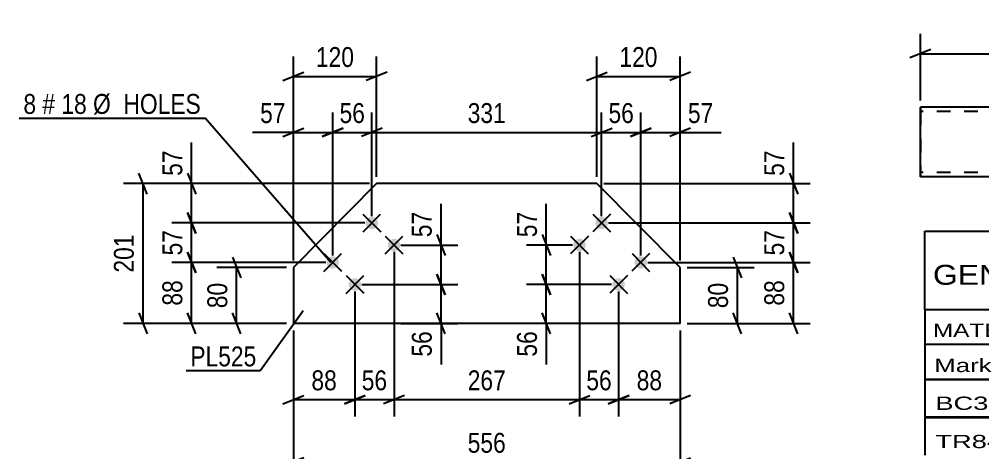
# Model space of a CAD drawing. Header units: millimetres. Extents: x 0 to 841, y 0 to 594.
# Drawn here: x 385.7 to 524.3, y 125.9 to 188.3 of the extents above; entities that cross this region are included whole.
import ezdxf

# ---------------------------------------------------------------- set-up
doc = ezdxf.new("R2010")
doc.units = ezdxf.units.MM
doc.linetypes.add('DXK_LINE_DOT2', pattern=[3.9198, 1.9599, -1.9599])
doc.styles.add('Arial Narrow', font='ARIALN.TTF', dxfattribs={"height": 0.2})

# ---------------------------------------------------------------- blocks, each defined once
blk = doc.blocks.new('Part-570349097-22970 - 22969')
at = {"color": 2, "linetype": 'Continuous'}
for p, q in [((515.35, 175.59), (515.35, 175.59)), ((535.35, 175.59), (515.35, 175.59)), ((515.35, 175.5), (515.35, 175.59)), ((515.35, 174.85), (515.35, 175.5)), ((515.35, 166.33), (515.35, 174.85)), ((555.45, 175.59), (535.45, 175.59)), ((555.45, 175.59), (555.45, 175.59)), ((555.45, 175.59), (555.45, 165.59)), ((515.35, 165.94), (515.35, 166.33)), ((515.35, 165.68), (515.35, 165.94)), ((515.35, 165.59), (515.35, 165.68)), ((515.35, 165.59), (515.35, 165.59)), ((535.35, 165.59), (515.35, 165.59)), ((555.45, 165.59), (535.45, 165.59)), ((555.45, 165.59), (555.45, 165.59))]:
    blk.add_line(p, q, dxfattribs=at)
at = {"color": 7, "linetype": 'DXK_LINE_DOT2'}
for p, q in [((515.35, 175.59), (515.35, 175.59)), ((515.35, 175.59), (515.35, 175.5)), ((515.35, 175.5), (515.35, 175.24)), ((515.35, 175.24), (515.35, 174.85)), ((535.35, 174.99), (515.35, 174.99)), ((515.35, 174.99), (515.35, 166.37)), ((515.35, 174.94), (515.35, 174.99)), ((515.35, 166.19), (515.35, 174.94)), ((515.35, 165.94), (515.35, 174.85)), ((555.45, 174.99), (535.45, 174.99)), ((555.45, 165.59), (555.45, 175.59)), ((555.45, 174.99), (555.45, 174.99)), ((515.35, 166.24), (515.35, 166.37)), ((515.35, 166.19), (515.35, 166.24)), ((535.35, 166.19), (515.35, 166.19)), ((515.35, 165.94), (515.35, 165.68)), ((515.35, 165.68), (515.35, 165.59)), ((515.35, 165.59), (515.35, 165.59)), ((555.45, 166.19), (535.45, 166.19)), ((555.45, 166.19), (555.45, 166.19))]:
    blk.add_line(p, q, dxfattribs=at)
blk = doc.blocks.new('Part-570349097-23193 - 23192')
at = {"color": 2, "linetype": 'Continuous'}
for p, q in [((437.1, 164.61), (425.13, 152.54)), ((468.79, 164.61), (437.1, 164.61)), ((480.77, 152.54), (468.79, 164.61)), ((425.13, 152.54), (425.13, 144.5)), ((480.77, 144.5), (480.77, 152.54)), ((480.77, 144.5), (425.13, 144.5))]:
    blk.add_line(p, q, dxfattribs=at)
blk = doc.blocks.new('Bolt-570349097-23194 - 23192')
at = {"linetype": 'Continuous'}
for points in [[(437.05, 159.59, -1), (435.78, 158.31, -1)], [(440.24, 156.42, -1), (438.98, 155.14, -1)], [(431.41, 153.91, -1), (430.15, 152.63, -1)], [(434.61, 150.74, -1), (433.34, 149.46, -1)]]:
    blk.add_hatch(color=1, dxfattribs=at).paths.add_polyline_path(points)
at = {"color": 1, "linetype": 'Continuous'}
for p, q in [((435.14, 160.22), (437.69, 157.68)), ((435.15, 157.67), (437.68, 160.22)), ((438.33, 157.05), (440.89, 154.51)), ((438.34, 154.5), (440.88, 157.05)), ((429.5, 154.54), (432.06, 152)), ((429.51, 151.99), (432.05, 154.55)), ((432.7, 148.82), (435.24, 151.38)), ((432.7, 151.37), (435.25, 148.83))]:
    blk.add_line(p, q, dxfattribs=at)
blk = doc.blocks.new('Bolt-570349097-23195 - 23192')
at = {"linetype": 'Continuous'}
for points in [[(468.84, 158.31), (468.72, 158.46), (468.64, 158.63), (468.59, 158.81), (468.58, 159), (468.61, 159.18), (468.68, 159.36), (468.78, 159.52), (468.92, 159.65), (469.08, 159.75), (469.25, 159.82), (469.44, 159.85), (469.63, 159.84), (469.81, 159.79), (469.97, 159.7), (470.12, 159.58), (470.24, 159.44), (470.32, 159.27), (470.37, 159.09), (470.38, 158.9), (470.35, 158.71), (470.28, 158.54), (470.18, 158.38), (470.04, 158.25), (469.89, 158.14), (469.71, 158.08), (469.52, 158.05), (469.34, 158.06), (469.16, 158.11), (468.99, 158.19)], [(465.65, 155.14), (465.53, 155.29), (465.45, 155.46), (465.4, 155.64), (465.39, 155.83), (465.42, 156.01), (465.49, 156.19), (465.59, 156.35), (465.72, 156.48), (465.88, 156.58), (466.06, 156.65), (466.24, 156.68), (466.43, 156.67), (466.61, 156.62), (466.78, 156.53), (466.93, 156.41), (467.04, 156.26), (467.13, 156.1), (467.18, 155.91), (467.19, 155.73), (467.16, 155.54), (467.09, 155.37), (466.99, 155.21), (466.85, 155.08), (466.69, 154.97), (466.52, 154.91), (466.33, 154.88), (466.14, 154.89), (465.96, 154.94), (465.79, 155.02)], [(474.48, 152.64), (474.36, 152.78), (474.28, 152.95), (474.23, 153.13), (474.22, 153.32), (474.25, 153.51), (474.32, 153.68), (474.42, 153.84), (474.55, 153.97), (474.71, 154.07), (474.89, 154.14), (475.07, 154.17), (475.26, 154.16), (475.44, 154.11), (475.61, 154.02), (475.76, 153.9), (475.87, 153.76), (475.96, 153.59), (476.01, 153.41), (476.02, 153.22), (475.99, 153.03), (475.92, 152.86), (475.81, 152.7), (475.68, 152.57), (475.52, 152.47), (475.35, 152.4), (475.16, 152.37), (474.97, 152.38), (474.79, 152.43), (474.62, 152.52)], [(471.29, 149.47), (471.17, 149.61), (471.08, 149.78), (471.03, 149.96), (471.03, 150.15), (471.06, 150.34), (471.12, 150.51), (471.23, 150.67), (471.36, 150.8), (471.52, 150.9), (471.69, 150.97), (471.88, 151), (472.07, 150.99), (472.25, 150.94), (472.42, 150.85), (472.56, 150.73), (472.68, 150.59), (472.77, 150.42), (472.81, 150.24), (472.82, 150.05), (472.79, 149.86), (472.72, 149.69), (472.62, 149.53), (472.49, 149.4), (472.33, 149.3), (472.15, 149.23), (471.97, 149.2), (471.78, 149.21), (471.6, 149.26), (471.43, 149.35)]]:
    blk.add_hatch(color=1, dxfattribs=at).paths.add_polyline_path(points)
at = {"color": 1, "linetype": 'Continuous'}
for p, q in [((470.76, 160.22), (468.2, 157.68)), ((468.21, 160.22), (470.75, 157.67)), ((467.57, 157.05), (465.01, 154.51)), ((465.02, 157.05), (467.56, 154.5)), ((476.39, 154.54), (473.84, 152)), ((473.85, 154.55), (476.39, 151.99)), ((473.2, 151.37), (470.65, 148.83)), ((470.66, 151.38), (473.19, 148.82))]:
    blk.add_line(p, q, dxfattribs=at)
blk = doc.blocks.new('StraightDimension-570349097-23345 - 22969')
at = {"color": 7, "linetype": 'Continuous'}
for p, q in [((515.35, 176.59), (515.35, 186.15)), ((555.45, 176.59), (555.45, 186.15)), ((516.85, 183.9), (513.85, 182.7)), ((515.35, 183.3), (555.45, 183.3)), ((553.95, 182.7), (556.95, 183.9))]:
    blk.add_line(p, q, dxfattribs=at)
at = {"color": 0}
blk.add_wipeout([(540.57, 184.05), (540.57, 188.25), (530.23, 188.25), (530.23, 184.05)], dxfattribs=at)
at = {"color": 3, "style": 'Arial Narrow'}
blk.add_text('18441', height=2.863, dxfattribs=at).set_placement((530.83, 184.65))
blk = doc.blocks.new('StraightDimension-570349097-26690 - 23192')
at = {"color": 7, "linetype": 'Continuous'}
for p, q in [((430.78, 154.27), (430.78, 174.83)), ((436.42, 159.95), (436.42, 174.83)), ((429.28, 171.38), (432.28, 172.58)), ((430.78, 171.98), (436.42, 171.98)), ((437.92, 172.58), (434.92, 171.38))]:
    blk.add_line(p, q, dxfattribs=at)
at = {"color": 0}
blk.add_wipeout([(436.03, 172.73), (436.03, 176.93), (431.17, 176.93), (431.17, 172.73)], dxfattribs=at)
at = {"color": 3, "style": 'Arial Narrow'}
blk.add_text('56', height=2.863, dxfattribs=at).set_placement((431.77, 173.33))
blk = doc.blocks.new('StraightDimension-570349097-23940 - 23192')
at = {"color": 7, "linetype": 'Continuous'}
for p, q in [((425.13, 143.5), (425.13, 122.14)), ((480.77, 143.5), (480.77, 122.14)), ((426.63, 125.14), (423.63, 123.94)), ((479.27, 123.94), (482.27, 125.14)), ((425.13, 124.54), (480.77, 124.54))]:
    blk.add_line(p, q, dxfattribs=at)
at = {"color": 0}
blk.add_wipeout([(456.29, 125.29), (456.29, 129.49), (449.61, 129.49), (449.61, 125.29)], dxfattribs=at)
at = {"color": 3, "style": 'Arial Narrow'}
blk.add_text('556', height=2.863, dxfattribs=at).set_placement((450.21, 125.89))
blk = doc.blocks.new('StraightDimension-570349097-23932 - 23192')
at = {"color": 7, "linetype": 'Continuous'}
for p, q in [((468.79, 165.61), (468.79, 182.89)), ((480.77, 153.54), (480.77, 182.89)), ((467.29, 179.44), (470.29, 180.64)), ((482.27, 180.64), (479.27, 179.44)), ((468.79, 180.04), (480.77, 180.04))]:
    blk.add_line(p, q, dxfattribs=at)
at = {"color": 0}
blk.add_wipeout([(478.13, 180.79), (478.13, 184.99), (471.44, 184.99), (471.44, 180.79)], dxfattribs=at)
at = {"color": 3, "style": 'Arial Narrow'}
blk.add_text('120', height=2.863, dxfattribs=at).set_placement((472.04, 181.39))
blk = doc.blocks.new('StraightDimension-570349097-26635 - 23192')
at = {"color": 7, "linetype": 'Continuous'}
for p, q in [((410.49, 164.61), (410.49, 170.51)), ((410.49, 164.61), (410.49, 170.51)), ((409.89, 166.11), (411.09, 163.11)), ((436.1, 164.61), (407.64, 164.61)), ((410.49, 158.95), (410.49, 164.61)), ((411.09, 157.45), (409.89, 160.45)), ((435.42, 158.95), (407.64, 158.95))]:
    blk.add_line(p, q, dxfattribs=at)
at = {"color": 0}
blk.add_wipeout([(409.74, 169.99), (405.54, 169.99), (405.54, 165.13), (409.74, 165.13)], dxfattribs=at)
at = {"color": 3, "style": 'Arial Narrow'}
blk.add_text('57', height=2.863, rotation=90.0002, dxfattribs=at).set_placement((409.14, 165.73))
blk = doc.blocks.new('StraightDimension-570349097-26594 - 23192')
at = {"color": 7, "linetype": 'Continuous'}
for p, q in [((439.61, 154.78), (439.61, 131.13)), ((466.29, 154.78), (466.29, 131.13)), ((441.11, 134.13), (438.11, 132.93)), ((439.61, 133.53), (466.29, 133.53)), ((464.79, 132.93), (467.79, 134.13))]:
    blk.add_line(p, q, dxfattribs=at)
at = {"color": 0}
blk.add_wipeout([(456.29, 134.28), (456.29, 138.48), (449.61, 138.48), (449.61, 134.28)], dxfattribs=at)
at = {"color": 3, "style": 'Arial Narrow'}
blk.add_text('267', height=2.863, dxfattribs=at).set_placement((450.21, 134.88))
blk = doc.blocks.new('StraightDimension-570349097-23936 - 23192')
at = {"color": 7, "linetype": 'Continuous'}
for p, q in [((425.13, 153.54), (425.13, 182.89)), ((437.1, 165.61), (437.1, 182.89)), ((423.63, 179.44), (426.63, 180.64)), ((438.6, 180.64), (435.6, 179.44)), ((425.13, 180.04), (437.1, 180.04))]:
    blk.add_line(p, q, dxfattribs=at)
at = {"color": 0}
blk.add_wipeout([(434.46, 180.79), (434.46, 184.99), (427.77, 184.99), (427.77, 180.79)], dxfattribs=at)
at = {"color": 3, "style": 'Arial Narrow'}
blk.add_text('120', height=2.863, dxfattribs=at).set_placement((428.37, 181.39))
blk = doc.blocks.new('StraightDimension-570349097-23944 - 23192')
at = {"color": 7, "linetype": 'Continuous'}
for p, q in [((488.41, 154.04), (489.61, 151.04)), ((481.77, 152.54), (491.41, 152.54)), ((489.01, 144.5), (489.01, 152.54)), ((489.61, 143), (488.41, 146)), ((481.77, 144.5), (491.41, 144.5))]:
    blk.add_line(p, q, dxfattribs=at)
at = {"color": 0}
blk.add_wipeout([(488.26, 150.95), (484.06, 150.95), (484.06, 146.09), (488.26, 146.09)], dxfattribs=at)
at = {"color": 3, "style": 'Arial Narrow'}
blk.add_text('80', height=2.863, rotation=90.0002, dxfattribs=at).set_placement((487.66, 146.69))
blk = doc.blocks.new('StraightDimension-570349097-26665 - 23192')
at = {"color": 7, "linetype": 'Continuous'}
for p, q in [((496.5, 160.45), (497.7, 157.45)), ((470.48, 158.95), (499.5, 158.95)), ((497.1, 153.27), (497.1, 158.95)), ((497.7, 151.77), (496.5, 154.77)), ((476.12, 153.27), (499.5, 153.27))]:
    blk.add_line(p, q, dxfattribs=at)
at = {"color": 0}
blk.add_wipeout([(496.35, 158.54), (492.15, 158.54), (492.15, 153.68), (496.35, 153.68)], dxfattribs=at)
at = {"color": 3, "style": 'Arial Narrow'}
blk.add_text('57', height=2.863, rotation=90.0002, dxfattribs=at).set_placement((495.75, 154.28))
blk = doc.blocks.new('StraightDimension-570349097-23950 - 23192')
at = {"color": 7, "linetype": 'Continuous'}
for p, q in [((416.36, 154.04), (417.56, 151.04)), ((424.13, 152.54), (414.11, 152.54)), ((416.96, 144.5), (416.96, 152.54)), ((417.56, 143), (416.36, 146)), ((424.13, 144.5), (414.11, 144.5))]:
    blk.add_line(p, q, dxfattribs=at)
at = {"color": 0}
blk.add_wipeout([(416.21, 150.95), (412.01, 150.95), (412.01, 146.09), (416.21, 146.09)], dxfattribs=at)
at = {"color": 3, "style": 'Arial Narrow'}
blk.add_text('80', height=2.863, rotation=90.0002, dxfattribs=at).set_placement((415.61, 146.69))
blk = doc.blocks.new('StraightDimension-570349097-24016 - 23192')
at = {"color": 7, "linetype": 'Continuous'}
for p, q in [((404.11, 163.11), (402.91, 166.11)), ((436.1, 164.61), (400.66, 164.61)), ((403.51, 144.5), (403.51, 164.61)), ((402.91, 146), (404.11, 143)), ((424.13, 144.5), (400.66, 144.5))]:
    blk.add_line(p, q, dxfattribs=at)
at = {"color": 0}
blk.add_wipeout([(402.76, 157.9), (398.56, 157.9), (398.56, 151.21), (402.76, 151.21)], dxfattribs=at)
at = {"color": 3, "style": 'Arial Narrow'}
blk.add_text('201', height=2.863, rotation=90.0002, dxfattribs=at).set_placement((402.16, 151.81))
blk = doc.blocks.new('StraightDimension-570349097-26592 - 23192')
at = {"color": 7, "linetype": 'Continuous'}
for p, q in [((471.92, 149.1), (471.92, 131.13)), ((480.77, 143.5), (480.77, 131.13)), ((470.42, 132.93), (473.42, 134.13)), ((471.92, 133.53), (480.77, 133.53)), ((482.27, 134.13), (479.27, 132.93))]:
    blk.add_line(p, q, dxfattribs=at)
at = {"color": 0}
blk.add_wipeout([(478.78, 134.28), (478.78, 138.48), (473.92, 138.48), (473.92, 134.28)], dxfattribs=at)
at = {"color": 3, "style": 'Arial Narrow'}
blk.add_text('88', height=2.863, dxfattribs=at).set_placement((474.52, 134.88))
blk = doc.blocks.new('StraightDimension-570349097-26593 - 23192')
at = {"color": 7, "linetype": 'Continuous'}
for p, q in [((466.29, 154.78), (466.29, 131.13)), ((471.92, 149.1), (471.92, 131.13)), ((464.79, 132.93), (467.79, 134.13)), ((466.29, 133.53), (471.92, 133.53)), ((473.42, 134.13), (470.42, 132.93))]:
    blk.add_line(p, q, dxfattribs=at)
at = {"color": 0}
blk.add_wipeout([(471.53, 134.28), (471.53, 138.48), (466.68, 138.48), (466.68, 134.28)], dxfattribs=at)
at = {"color": 3, "style": 'Arial Narrow'}
blk.add_text('56', height=2.863, dxfattribs=at).set_placement((467.28, 134.88))
blk = doc.blocks.new('StraightDimension-570349097-26666 - 23192')
at = {"color": 7, "linetype": 'Continuous'}
for p, q in [((496.5, 154.77), (497.7, 151.77)), ((476.12, 153.27), (499.5, 153.27)), ((497.1, 144.5), (497.1, 153.27)), ((497.7, 143), (496.5, 146)), ((481.77, 144.5), (499.5, 144.5))]:
    blk.add_line(p, q, dxfattribs=at)
at = {"color": 0}
blk.add_wipeout([(496.35, 151.31), (492.15, 151.31), (492.15, 146.46), (496.35, 146.46)], dxfattribs=at)
at = {"color": 3, "style": 'Arial Narrow'}
blk.add_text('88', height=2.863, rotation=90.0002, dxfattribs=at).set_placement((495.75, 147.06))
blk = doc.blocks.new('StraightDimension-570349097-26595 - 23192')
at = {"color": 7, "linetype": 'Continuous'}
for p, q in [((439.61, 154.78), (439.61, 131.13)), ((433.97, 149.1), (433.97, 131.13)), ((432.47, 132.93), (435.47, 134.13)), ((433.97, 133.53), (439.61, 133.53)), ((441.11, 134.13), (438.11, 132.93))]:
    blk.add_line(p, q, dxfattribs=at)
at = {"color": 0}
blk.add_wipeout([(439.22, 134.28), (439.22, 138.48), (434.36, 138.48), (434.36, 134.28)], dxfattribs=at)
at = {"color": 3, "style": 'Arial Narrow'}
blk.add_text('56', height=2.863, dxfattribs=at).set_placement((434.96, 134.88))
blk = doc.blocks.new('StraightDimension-570349097-26596 - 23192')
at = {"color": 7, "linetype": 'Continuous'}
for p, q in [((433.97, 149.1), (433.97, 131.13)), ((425.13, 143.5), (425.13, 131.13)), ((423.63, 132.93), (426.63, 134.13)), ((425.13, 133.53), (433.97, 133.53)), ((435.47, 134.13), (432.47, 132.93))]:
    blk.add_line(p, q, dxfattribs=at)
at = {"color": 0}
blk.add_wipeout([(431.98, 134.28), (431.98, 138.48), (427.12, 138.48), (427.12, 134.28)], dxfattribs=at)
at = {"color": 3, "style": 'Arial Narrow'}
blk.add_text('88', height=2.863, dxfattribs=at).set_placement((427.72, 134.88))
blk = doc.blocks.new('StraightDimension-570349097-26636 - 23192')
at = {"color": 7, "linetype": 'Continuous'}
for p, q in [((409.89, 160.45), (411.09, 157.45)), ((435.42, 158.95), (407.64, 158.95)), ((410.49, 153.27), (410.49, 158.95)), ((411.09, 151.77), (409.89, 154.77)), ((429.78, 153.27), (407.64, 153.27))]:
    blk.add_line(p, q, dxfattribs=at)
at = {"color": 0}
blk.add_wipeout([(409.74, 158.54), (405.54, 158.54), (405.54, 153.68), (409.74, 153.68)], dxfattribs=at)
at = {"color": 3, "style": 'Arial Narrow'}
blk.add_text('57', height=2.863, rotation=90.0002, dxfattribs=at).set_placement((409.14, 154.28))
blk = doc.blocks.new('StraightDimension-570349097-26637 - 23192')
at = {"color": 7, "linetype": 'Continuous'}
for p, q in [((409.89, 154.77), (411.09, 151.77)), ((429.78, 153.27), (407.64, 153.27)), ((410.49, 144.5), (410.49, 153.27)), ((411.09, 143), (409.89, 146)), ((424.13, 144.5), (407.64, 144.5))]:
    blk.add_line(p, q, dxfattribs=at)
at = {"color": 0}
blk.add_wipeout([(409.74, 151.31), (405.54, 151.31), (405.54, 146.46), (409.74, 146.46)], dxfattribs=at)
at = {"color": 3, "style": 'Arial Narrow'}
blk.add_text('88', height=2.863, rotation=90.0002, dxfattribs=at).set_placement((409.14, 147.06))
blk = doc.blocks.new('StraightDimension-570349097-26664 - 23192')
at = {"color": 7, "linetype": 'Continuous'}
for p, q in [((497.1, 164.61), (497.1, 170.51)), ((497.1, 164.61), (497.1, 170.51)), ((496.5, 166.11), (497.7, 163.11)), ((469.79, 164.61), (499.5, 164.61)), ((497.1, 158.95), (497.1, 164.61)), ((497.7, 157.45), (496.5, 160.45)), ((470.48, 158.95), (499.5, 158.95))]:
    blk.add_line(p, q, dxfattribs=at)
at = {"color": 0}
blk.add_wipeout([(496.35, 169.99), (492.15, 169.99), (492.15, 165.13), (496.35, 165.13)], dxfattribs=at)
at = {"color": 3, "style": 'Arial Narrow'}
blk.add_text('57', height=2.863, rotation=90.0002, dxfattribs=at).set_placement((495.75, 165.73))
blk = doc.blocks.new('StraightDimension-570349097-26687 - 23192')
at = {"color": 7, "linetype": 'Continuous'}
for p, q in [((475.12, 154.27), (475.12, 174.83)), ((480.77, 153.54), (480.77, 174.83)), ((473.62, 171.38), (476.62, 172.58)), ((475.12, 171.98), (480.77, 171.98)), ((482.27, 172.58), (479.27, 171.38)), ((480.77, 171.98), (486.68, 171.98)), ((480.77, 171.98), (486.68, 171.98))]:
    blk.add_line(p, q, dxfattribs=at)
at = {"color": 0}
blk.add_wipeout([(486.15, 172.73), (486.15, 176.93), (481.3, 176.93), (481.3, 172.73)], dxfattribs=at)
at = {"color": 3, "style": 'Arial Narrow'}
blk.add_text('57', height=2.863, dxfattribs=at).set_placement((481.9, 173.33))
blk = doc.blocks.new('StraightDimension-570349097-26688 - 23192')
at = {"color": 7, "linetype": 'Continuous'}
for p, q in [((469.48, 159.95), (469.48, 174.83)), ((475.12, 154.27), (475.12, 174.83)), ((467.98, 171.38), (470.98, 172.58)), ((469.48, 171.98), (475.12, 171.98)), ((476.62, 172.58), (473.62, 171.38))]:
    blk.add_line(p, q, dxfattribs=at)
at = {"color": 0}
blk.add_wipeout([(474.73, 172.73), (474.73, 176.93), (469.87, 176.93), (469.87, 172.73)], dxfattribs=at)
at = {"color": 3, "style": 'Arial Narrow'}
blk.add_text('56', height=2.863, dxfattribs=at).set_placement((470.47, 173.33))
blk = doc.blocks.new('StraightDimension-570349097-26689 - 23192')
at = {"color": 7, "linetype": 'Continuous'}
for p, q in [((436.42, 159.95), (436.42, 174.83)), ((469.48, 159.95), (469.48, 174.83)), ((437.92, 172.58), (434.92, 171.38)), ((436.42, 171.98), (469.48, 171.98)), ((467.98, 171.38), (470.98, 172.58))]:
    blk.add_line(p, q, dxfattribs=at)
at = {"color": 0}
blk.add_wipeout([(456.29, 172.73), (456.29, 176.93), (449.61, 176.93), (449.61, 172.73)], dxfattribs=at)
at = {"color": 3, "style": 'Arial Narrow'}
blk.add_text('331', height=2.863, dxfattribs=at).set_placement((450.21, 173.33))
blk = doc.blocks.new('StraightDimension-570349097-26691 - 23192')
at = {"color": 7, "linetype": 'Continuous'}
for p, q in [((425.13, 153.54), (425.13, 174.83)), ((430.78, 154.27), (430.78, 174.83)), ((425.13, 171.98), (419.22, 171.98)), ((425.13, 171.98), (419.22, 171.98)), ((423.63, 171.38), (426.63, 172.58)), ((425.13, 171.98), (430.78, 171.98)), ((432.28, 172.58), (429.28, 171.38))]:
    blk.add_line(p, q, dxfattribs=at)
at = {"color": 0}
blk.add_wipeout([(424.6, 172.73), (424.6, 176.93), (419.74, 176.93), (419.74, 172.73)], dxfattribs=at)
at = {"color": 3, "style": 'Arial Narrow'}
blk.add_text('57', height=2.863, dxfattribs=at).set_placement((420.34, 173.33))
blk = doc.blocks.new('StraightDimension-570349097-26742 - 23192')
at = {"color": 7, "linetype": 'Continuous'}
for p, q in [((446.38, 155.78), (446.38, 161.68)), ((446.38, 155.78), (446.38, 161.68)), ((445.78, 157.28), (446.98, 154.28)), ((440.61, 155.78), (448.78, 155.78)), ((446.38, 150.1), (446.38, 155.78)), ((446.98, 148.6), (445.78, 151.6)), ((434.97, 150.1), (448.78, 150.1))]:
    blk.add_line(p, q, dxfattribs=at)
at = {"color": 0}
blk.add_wipeout([(445.63, 161.16), (441.43, 161.16), (441.43, 156.3), (445.63, 156.3)], dxfattribs=at)
at = {"color": 3, "style": 'Arial Narrow'}
blk.add_text('57', height=2.863, rotation=90.0002, dxfattribs=at).set_placement((445.03, 156.9))
blk = doc.blocks.new('StraightDimension-570349097-26743 - 23192')
at = {"color": 7, "linetype": 'Continuous'}
for p, q in [((445.78, 151.6), (446.98, 148.6)), ((434.97, 150.1), (448.78, 150.1)), ((446.38, 144.5), (446.38, 150.1)), ((446.98, 143), (445.78, 146)), ((440.61, 144.5), (448.78, 144.5)), ((446.38, 144.5), (446.38, 138.6)), ((446.38, 144.5), (446.38, 138.6))]:
    blk.add_line(p, q, dxfattribs=at)
at = {"color": 0}
blk.add_wipeout([(445.63, 143.98), (441.43, 143.98), (441.43, 139.12), (445.63, 139.12)], dxfattribs=at)
at = {"color": 3, "style": 'Arial Narrow'}
blk.add_text('56', height=2.863, rotation=90.0002, dxfattribs=at).set_placement((445.03, 139.72))
blk = doc.blocks.new('StraightDimension-570349097-26766 - 23192')
at = {"color": 7, "linetype": 'Continuous'}
for p, q in [((461.52, 155.78), (461.52, 161.68)), ((461.52, 155.78), (461.52, 161.68)), ((460.92, 157.28), (462.12, 154.28)), ((465.29, 155.78), (458.67, 155.78)), ((461.52, 150.1), (461.52, 155.78)), ((462.12, 148.6), (460.92, 151.6)), ((470.92, 150.1), (458.67, 150.1))]:
    blk.add_line(p, q, dxfattribs=at)
at = {"color": 0}
blk.add_wipeout([(460.77, 161.16), (456.57, 161.16), (456.57, 156.3), (460.77, 156.3)], dxfattribs=at)
at = {"color": 3, "style": 'Arial Narrow'}
blk.add_text('57', height=2.863, rotation=90.0002, dxfattribs=at).set_placement((460.17, 156.9))
blk = doc.blocks.new('StraightDimension-570349097-26767 - 23192')
at = {"color": 7, "linetype": 'Continuous'}
for p, q in [((460.92, 151.6), (462.12, 148.6)), ((470.92, 150.1), (458.67, 150.1)), ((461.52, 144.5), (461.52, 150.1)), ((462.12, 143), (460.92, 146)), ((470.92, 144.5), (458.67, 144.5)), ((461.52, 144.5), (461.52, 138.6)), ((461.52, 144.5), (461.52, 138.6))]:
    blk.add_line(p, q, dxfattribs=at)
at = {"color": 0}
blk.add_wipeout([(460.77, 143.98), (456.57, 143.98), (456.57, 139.12), (460.77, 139.12)], dxfattribs=at)
at = {"color": 3, "style": 'Arial Narrow'}
blk.add_text('56', height=2.863, rotation=90.0002, dxfattribs=at).set_placement((460.17, 139.72))
blk = doc.blocks.new('Unknown-570349097-32459 - 28277')
at = {"color": 7, "linetype": 'Continuous'}
for p, q in [((516, 157.75), (676, 157.75)), ((516, 146.5), (516, 157.75)), ((516, 146.5), (676, 146.5)), ((516, 146.5), (516, 141.5)), ((516, 141.5), (676, 141.5)), ((516, 141.5), (516, 136.5)), ((516, 136.5), (676, 136.5)), ((516, 136.45), (516, 131.05)), ((516, 136.45), (676, 136.45)), ((516, 131.05), (676, 131.05)), ((516, 130.95), (516, 125.55)), ((516, 130.95), (676, 130.95))]:
    blk.add_line(p, q, dxfattribs=at)
at = {"color": 7, "style": 'Arial Narrow'}
for s, height, width, p in [('GENERAL NOTES & WELD DETAILS :', 2.8633, 1.4, (517.15, 150.06)), ("MATERIAL LIST FOR ASSEMBLY MK'D", 1.9089, 1.6, (517.15, 142.56)), ('Mark', 1.909, 1.7, (517.34, 137.5))]:
    blk.add_text(s, height=height, dxfattribs=dict(at, width=width)).set_placement(p)
at = {"color": 7, "linetype": 'Continuous', "style": 'Arial Narrow', "width": 1.794707}
for s, p in [('BC384', (517.5, 132.06)), ('TR844', (517.5, 126.56))]:
    blk.add_text(s, height=1.909, dxfattribs=at).set_placement(p)
blk = doc.blocks.new('Mark-570349097-24092 - 23192')
at = {"color": 0}
blk.add_wipeout([(419.8, 138.32), (419.8, 141.32), (410.3, 141.32), (410.3, 138.32)], dxfattribs=at)
blk.add_wipeout([(419.8, 138.32), (419.8, 141.32), (410.3, 141.32), (410.3, 138.32)], dxfattribs=at)
at = {"color": 30, "linetype": 'Continuous'}
for p in [(426.55, 146.29), (409.7, 137.72)]:
    blk.add_line(p, (420.4, 137.72), dxfattribs=at)
at = {"color": 3, "style": 'Arial Narrow'}
blk.add_text('PL525', height=2.863, dxfattribs=at).set_placement((410.3, 138.32))
blk = doc.blocks.new('MarkSet-570349097-26582 - 23192')
at = {"color": 0}
for points in [[(388.11, 174.64), (388.11, 177.64), (386.28, 177.64), (386.28, 174.64)], [(390.84, 174.64), (390.84, 177.64), (389.01, 177.64), (389.01, 174.64)], [(395.4, 174.64), (395.4, 177.64), (391.74, 177.64), (391.74, 174.64)], [(411.82, 174.64), (411.82, 177.64), (396.3, 177.64), (396.3, 174.64)]]:
    blk.add_wipeout(points, dxfattribs=at)
for points in [[(388.11, 174.64), (388.11, 177.64), (386.28, 177.64), (386.28, 174.64)], [(390.84, 174.64), (390.84, 177.64), (389.01, 177.64), (389.01, 174.64)], [(395.4, 174.64), (395.4, 177.64), (391.74, 177.64), (391.74, 174.64)], [(411.82, 174.64), (411.82, 177.64), (396.3, 177.64), (396.3, 174.64)]]:
    blk.add_wipeout(points, dxfattribs=at)
at = {"color": 7, "linetype": 'Continuous'}
for p in [(385.68, 174.04), (430.52, 153.27)]:
    blk.add_line(p, (412.42, 174.04), dxfattribs=at)
at = {"color": 3, "style": 'Arial Narrow'}
for s, height, p in [('8', 2.86, (386.28, 174.64)), ('#', 2.86, (389.01, 174.64)), ('18', 2.863, (391.74, 174.64)), ('Ø  HOLES', 2.863, (396.3, 174.64))]:
    blk.add_text(s, height=height, dxfattribs=at).set_placement(p)

msp = doc.modelspace()

# ---------------------------------------------------------------- block references
for name in ['StraightDimension-570349097-23345 - 22969', 'Part-570349097-22970 - 22969', 'Part-570349097-23193 - 23192', 'Bolt-570349097-23194 - 23192', 'Bolt-570349097-23195 - 23192', 'Unknown-570349097-32459 - 28277', 'StraightDimension-570349097-23940 - 23192']:
    msp.add_blockref(name, (0, 0))

# ---------------------------------------------------------------- next in the draw order: block references
for name in ['StraightDimension-570349097-23932 - 23192', 'StraightDimension-570349097-26690 - 23192']:
    msp.add_blockref(name, (0, 0))

# ---------------------------------------------------------------- next in the draw order: block references
for name in ['StraightDimension-570349097-26635 - 23192', 'StraightDimension-570349097-26594 - 23192', 'StraightDimension-570349097-23944 - 23192']:
    msp.add_blockref(name, (0, 0))

# ---------------------------------------------------------------- next in the draw order: block references
for name in ['StraightDimension-570349097-23936 - 23192', 'StraightDimension-570349097-26665 - 23192', 'StraightDimension-570349097-26592 - 23192']:
    msp.add_blockref(name, (0, 0))

# ---------------------------------------------------------------- next in the draw order: block references
for name in ['StraightDimension-570349097-26664 - 23192', 'StraightDimension-570349097-23950 - 23192', 'StraightDimension-570349097-26593 - 23192', 'StraightDimension-570349097-26666 - 23192']:
    msp.add_blockref(name, (0, 0))

# ---------------------------------------------------------------- next in the draw order: block references
for name in ['StraightDimension-570349097-26687 - 23192', 'StraightDimension-570349097-24016 - 23192']:
    msp.add_blockref(name, (0, 0))

# ---------------------------------------------------------------- next in the draw order: block references
for name in ['StraightDimension-570349097-26688 - 23192', 'StraightDimension-570349097-26595 - 23192']:
    msp.add_blockref(name, (0, 0))

# ---------------------------------------------------------------- next in the draw order: block references
for name in ['StraightDimension-570349097-26636 - 23192', 'StraightDimension-570349097-26596 - 23192']:
    msp.add_blockref(name, (0, 0))

# ---------------------------------------------------------------- next in the draw order: block references
for name in ['StraightDimension-570349097-26689 - 23192', 'StraightDimension-570349097-26637 - 23192']:
    msp.add_blockref(name, (0, 0))

# ---------------------------------------------------------------- next in the draw order: block references
for name in ['StraightDimension-570349097-26691 - 23192', 'StraightDimension-570349097-26742 - 23192', 'StraightDimension-570349097-26766 - 23192', 'Mark-570349097-24092 - 23192']:
    msp.add_blockref(name, (0, 0))

# ---------------------------------------------------------------- next in the draw order: block references
for name in ['MarkSet-570349097-26582 - 23192', 'StraightDimension-570349097-26743 - 23192', 'StraightDimension-570349097-26767 - 23192']:
    msp.add_blockref(name, (0, 0))

doc.saveas('drawing.dxf')
